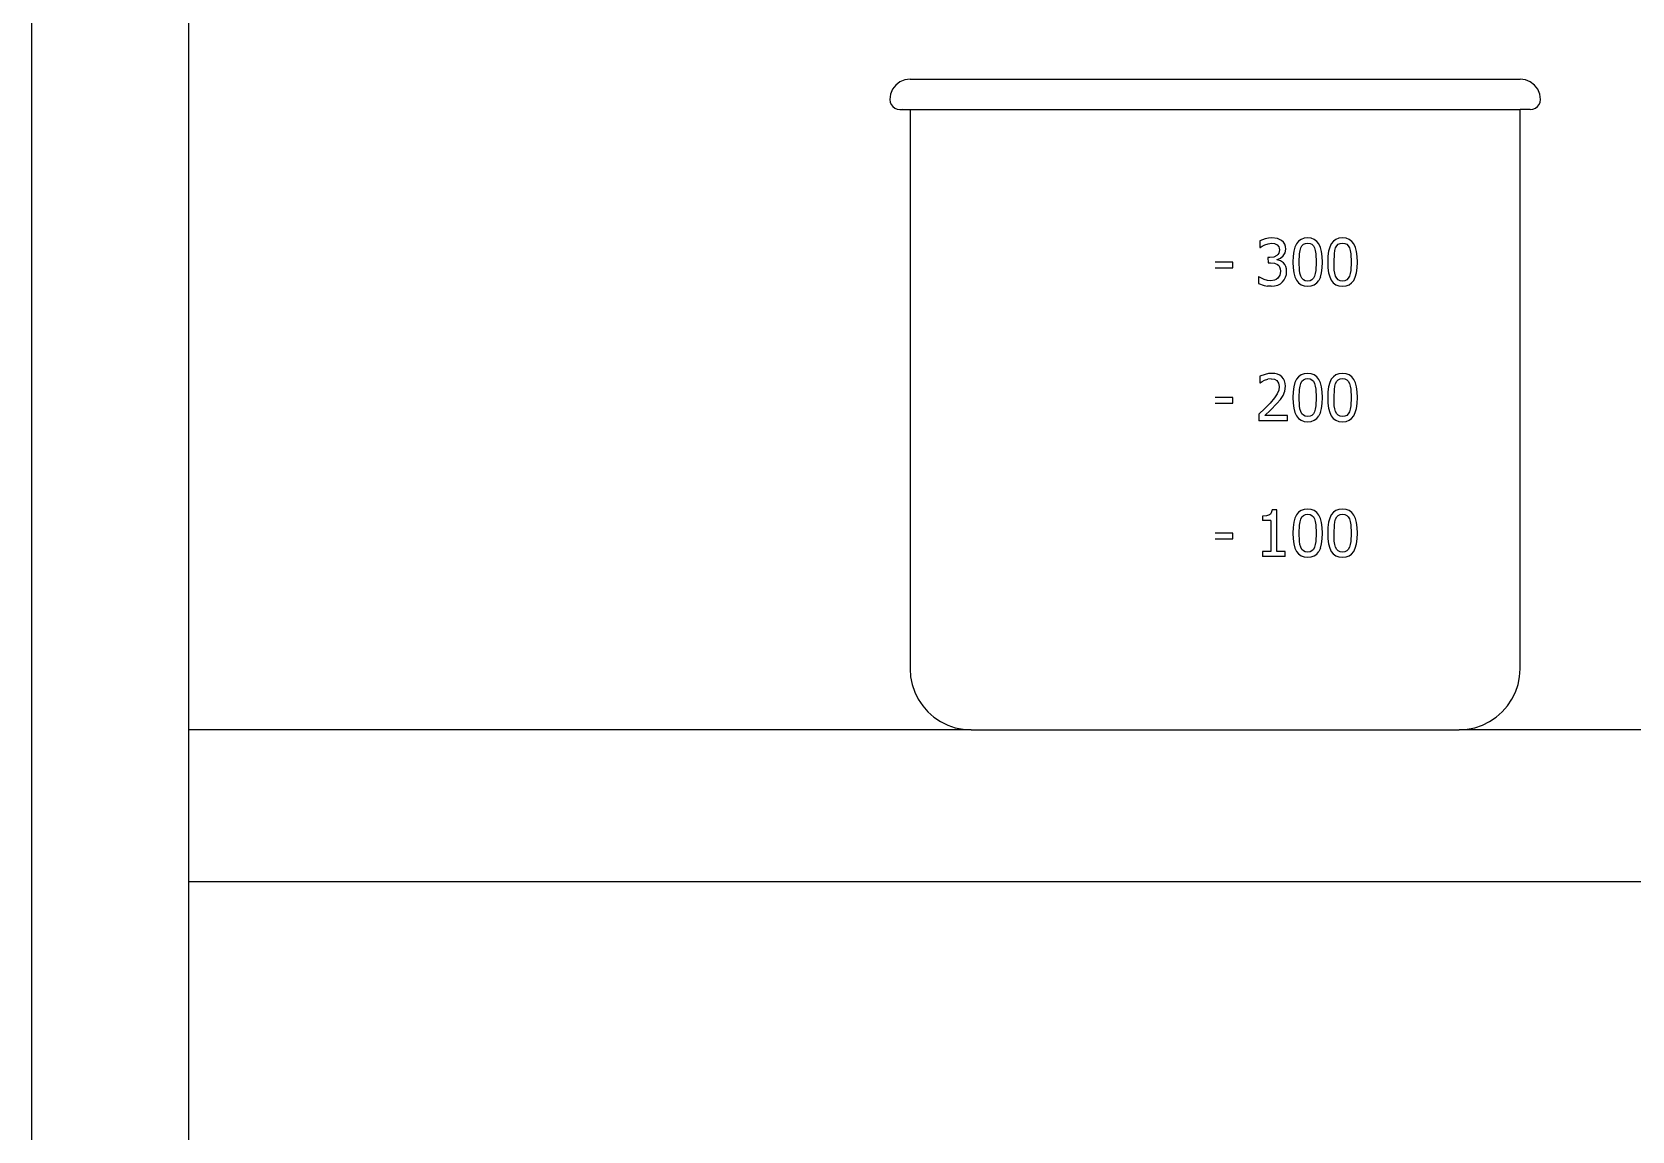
# Model space of a CAD drawing. Header units: metres. Extents: x 2.3 to 15.1, y 3 to 5.1.
# Drawn here: x 10.6632 to 10.9268, y 4.5073 to 4.6884 of the extents above; entities that cross this region are included whole.
import ezdxf

# ---------------------------------------------------------------- set-up
doc = ezdxf.new("R2010")
doc.units = ezdxf.units.M
doc.layers.add('Edges', color=7, linetype='Continuous')

# ---------------------------------------------------------------- blocks, each defined once
blk = doc.blocks.new('Chemistry Lab table fr')
at = {"layer": 'Edges'}
for p, q in [((0.34533, 0.03017), (0.34533, 0.80517)), ((0.37115, 0.30517), (0.37115, 0.53017)), ((0.48761, 0.41139), (0.48708, 0.4107)), ((0.48831, 0.41192), (0.48761, 0.41139)), ((0.48912, 0.41226), (0.48831, 0.41192)), ((0.48998, 0.41237), (0.48912, 0.41226)), ((0.48998, 0.41237), (0.59048, 0.41237)), ((0.59135, 0.41226), (0.59048, 0.41237)), ((0.59216, 0.41192), (0.59135, 0.41226)), ((0.59285, 0.41139), (0.59216, 0.41192)), ((0.59338, 0.4107), (0.59285, 0.41139)), ((0.48675, 0.40989), (0.48663, 0.40902)), ((0.48663, 0.40902), (0.48669, 0.40859)), ((0.48669, 0.40859), (0.48686, 0.40819)), ((0.48708, 0.4107), (0.48675, 0.40989)), ((0.59372, 0.40989), (0.59338, 0.4107)), ((0.59361, 0.40819), (0.59378, 0.40859)), ((0.59383, 0.40902), (0.59372, 0.40989)), ((0.59378, 0.40859), (0.59383, 0.40902)), ((0.48686, 0.40819), (0.48712, 0.40784)), ((0.48712, 0.40784), (0.48747, 0.40757)), ((0.48747, 0.40757), (0.48788, 0.40741)), ((0.48788, 0.40741), (0.48831, 0.40735)), ((0.48831, 0.40735), (0.48874, 0.40741)), ((0.48831, 0.40735), (0.48998, 0.40735)), ((0.48998, 0.40741), (0.48998, 0.40735)), ((0.48998, 0.40735), (0.48998, 0.31522)), ((0.48998, 0.40735), (0.59048, 0.40735)), ((0.59048, 0.40735), (0.59048, 0.40741)), ((0.59048, 0.31522), (0.59048, 0.40735)), ((0.59216, 0.40735), (0.59048, 0.40735)), ((0.59173, 0.40741), (0.59216, 0.40735)), ((0.59216, 0.40735), (0.59259, 0.40741)), ((0.59259, 0.40741), (0.593, 0.40757)), ((0.593, 0.40757), (0.59334, 0.40784)), ((0.59334, 0.40784), (0.59361, 0.40819)), ((0.54849, 0.38606), (0.54759, 0.38573)), ((0.54759, 0.38573), (0.54759, 0.38465)), ((0.54765, 0.38465), (0.54797, 0.38486)), ((0.54797, 0.38486), (0.5484, 0.38508)), ((0.5484, 0.38508), (0.54896, 0.38525)), ((0.54905, 0.38617), (0.54849, 0.38606)), ((0.54896, 0.38525), (0.5495, 0.38532)), ((0.54958, 0.38621), (0.54905, 0.38617)), ((0.5495, 0.38532), (0.55, 0.38527)), ((0.55049, 0.3861), (0.54958, 0.38621)), ((0.55, 0.38527), (0.55044, 0.38508)), ((0.55044, 0.38508), (0.55072, 0.38475)), ((0.55086, 0.38597), (0.55049, 0.3861)), ((0.55119, 0.38578), (0.55086, 0.38597)), ((0.55149, 0.3855), (0.55119, 0.38578)), ((0.5517, 0.38518), (0.55149, 0.3855)), ((0.55183, 0.3848), (0.5517, 0.38518)), ((0.55364, 0.38524), (0.55338, 0.3847)), ((0.55398, 0.38566), (0.55364, 0.38524)), ((0.5544, 0.38596), (0.55398, 0.38566)), ((0.55435, 0.38455), (0.55454, 0.3849)), ((0.5549, 0.38614), (0.5544, 0.38596)), ((0.55454, 0.3849), (0.55479, 0.38515)), ((0.55479, 0.38515), (0.5551, 0.3853)), ((0.55549, 0.3862), (0.5549, 0.38614)), ((0.5551, 0.3853), (0.55549, 0.38536)), ((0.55608, 0.38614), (0.55549, 0.3862)), ((0.55549, 0.38536), (0.55588, 0.3853)), ((0.55588, 0.3853), (0.55619, 0.38515)), ((0.55658, 0.38595), (0.55608, 0.38614)), ((0.55619, 0.38515), (0.55643, 0.3849)), ((0.55643, 0.3849), (0.55661, 0.38456)), ((0.557, 0.38564), (0.55658, 0.38595)), ((0.55734, 0.38521), (0.557, 0.38564)), ((0.5576, 0.38465), (0.55734, 0.38521)), ((0.55938, 0.38524), (0.55912, 0.3847)), ((0.55972, 0.38566), (0.55938, 0.38524)), ((0.56014, 0.38596), (0.55972, 0.38566)), ((0.56009, 0.38455), (0.56028, 0.3849)), ((0.56064, 0.38614), (0.56014, 0.38596)), ((0.56028, 0.3849), (0.56053, 0.38515)), ((0.56053, 0.38515), (0.56084, 0.3853)), ((0.56123, 0.3862), (0.56064, 0.38614)), ((0.56084, 0.3853), (0.56123, 0.38536)), ((0.56182, 0.38614), (0.56123, 0.3862)), ((0.56123, 0.38536), (0.56162, 0.3853)), ((0.56162, 0.3853), (0.56193, 0.38515)), ((0.56232, 0.38595), (0.56182, 0.38614)), ((0.56193, 0.38515), (0.56217, 0.3849)), ((0.56217, 0.3849), (0.56235, 0.38456)), ((0.56274, 0.38564), (0.56232, 0.38595)), ((0.56308, 0.38521), (0.56274, 0.38564)), ((0.56334, 0.38465), (0.56308, 0.38521)), ((0.54313, 0.38221), (0.54023, 0.38221)), ((0.54313, 0.38128), (0.54313, 0.38221)), ((0.54759, 0.38465), (0.54765, 0.38465)), ((0.54894, 0.38297), (0.54896, 0.38212)), ((0.54927, 0.38297), (0.54894, 0.38297)), ((0.5499, 0.38305), (0.54927, 0.38297)), ((0.5504, 0.3833), (0.5499, 0.38305)), ((0.55059, 0.38348), (0.5504, 0.3833)), ((0.55046, 0.38265), (0.551, 0.38286)), ((0.55046, 0.38258), (0.55046, 0.38265)), ((0.55098, 0.38242), (0.55046, 0.38258)), ((0.55073, 0.3837), (0.55059, 0.38348)), ((0.55072, 0.38475), (0.55081, 0.38452)), ((0.55081, 0.38396), (0.55073, 0.3837)), ((0.55081, 0.38452), (0.55084, 0.38426)), ((0.55084, 0.38426), (0.55081, 0.38396)), ((0.55149, 0.38208), (0.55098, 0.38242)), ((0.551, 0.38286), (0.55146, 0.38326)), ((0.55146, 0.38326), (0.55177, 0.38377)), ((0.55177, 0.38377), (0.55187, 0.38436)), ((0.55187, 0.38436), (0.55183, 0.3848)), ((0.55308, 0.38318), (0.55304, 0.38222)), ((0.55304, 0.38222), (0.55308, 0.38128)), ((0.55319, 0.38401), (0.55308, 0.38318)), ((0.55338, 0.3847), (0.55319, 0.38401)), ((0.55409, 0.38222), (0.55414, 0.38356)), ((0.55413, 0.38088), (0.55409, 0.38222)), ((0.55414, 0.38356), (0.55422, 0.38411)), ((0.55422, 0.38411), (0.55435, 0.38455)), ((0.55661, 0.38456), (0.55674, 0.38413)), ((0.55674, 0.38413), (0.55683, 0.38359)), ((0.55683, 0.38359), (0.55689, 0.38223)), ((0.55689, 0.38223), (0.55683, 0.38086)), ((0.55778, 0.38397), (0.5576, 0.38465)), ((0.55789, 0.38316), (0.55778, 0.38397)), ((0.55793, 0.38223), (0.55789, 0.38316)), ((0.55789, 0.38127), (0.55793, 0.38223)), ((0.55882, 0.38318), (0.55878, 0.38222)), ((0.55878, 0.38222), (0.55882, 0.38128)), ((0.55893, 0.38401), (0.55882, 0.38318)), ((0.55912, 0.3847), (0.55893, 0.38401)), ((0.55983, 0.38222), (0.55988, 0.38356)), ((0.55987, 0.38088), (0.55983, 0.38222)), ((0.55988, 0.38356), (0.55996, 0.38411)), ((0.55996, 0.38411), (0.56009, 0.38455)), ((0.56235, 0.38456), (0.56248, 0.38413)), ((0.56248, 0.38413), (0.56257, 0.38359)), ((0.56257, 0.38359), (0.56263, 0.38223)), ((0.56263, 0.38223), (0.56257, 0.38086)), ((0.56352, 0.38397), (0.56334, 0.38465)), ((0.56363, 0.38316), (0.56352, 0.38397)), ((0.56367, 0.38223), (0.56363, 0.38316)), ((0.56363, 0.38127), (0.56367, 0.38223)), ((0.54023, 0.38128), (0.54313, 0.38128)), ((0.54738, 0.3798), (0.54738, 0.37872)), ((0.54745, 0.3798), (0.54738, 0.3798)), ((0.54831, 0.37935), (0.54745, 0.3798)), ((0.54896, 0.38212), (0.54937, 0.38212)), ((0.54937, 0.38212), (0.55001, 0.38206)), ((0.55001, 0.38206), (0.55052, 0.38185)), ((0.55056, 0.37956), (0.55032, 0.37936)), ((0.55052, 0.38185), (0.55071, 0.38167)), ((0.55087, 0.38006), (0.55056, 0.37956)), ((0.55071, 0.38167), (0.55086, 0.38143)), ((0.55086, 0.38143), (0.55095, 0.38112)), ((0.55095, 0.38036), (0.55087, 0.38006)), ((0.55095, 0.38112), (0.55098, 0.38074)), ((0.55098, 0.38074), (0.55095, 0.38036)), ((0.5517, 0.38183), (0.55149, 0.38208)), ((0.55163, 0.37931), (0.55184, 0.37972)), ((0.55187, 0.38152), (0.5517, 0.38183)), ((0.55184, 0.37972), (0.55198, 0.38018)), ((0.55198, 0.38113), (0.55187, 0.38152)), ((0.55202, 0.38067), (0.55198, 0.38113)), ((0.55198, 0.38018), (0.55202, 0.38067)), ((0.55308, 0.38128), (0.55319, 0.38046)), ((0.55319, 0.38046), (0.55338, 0.37978)), ((0.55338, 0.37978), (0.55363, 0.37922)), ((0.55421, 0.38037), (0.55413, 0.38088)), ((0.55435, 0.37991), (0.55421, 0.38037)), ((0.55453, 0.37956), (0.55435, 0.37991)), ((0.55477, 0.3793), (0.55453, 0.37956)), ((0.55662, 0.3799), (0.55643, 0.37955)), ((0.55674, 0.38033), (0.55662, 0.3799)), ((0.55683, 0.38086), (0.55674, 0.38033)), ((0.55759, 0.37976), (0.55733, 0.37921)), ((0.55759, 0.37976), (0.55778, 0.38044)), ((0.55778, 0.38044), (0.55789, 0.38127)), ((0.55882, 0.38128), (0.55893, 0.38046)), ((0.55893, 0.38046), (0.55912, 0.37978)), ((0.55912, 0.37978), (0.55937, 0.37922)), ((0.55995, 0.38037), (0.55987, 0.38088)), ((0.56009, 0.37991), (0.55995, 0.38037)), ((0.56027, 0.37956), (0.56009, 0.37991)), ((0.56051, 0.3793), (0.56027, 0.37956)), ((0.56236, 0.3799), (0.56217, 0.37955)), ((0.56248, 0.38033), (0.56236, 0.3799)), ((0.56257, 0.38086), (0.56248, 0.38033)), ((0.56307, 0.37921), (0.56333, 0.37976)), ((0.56333, 0.37976), (0.56352, 0.38044)), ((0.56352, 0.38044), (0.56363, 0.38127)), ((0.54738, 0.37872), (0.54833, 0.37838)), ((0.54886, 0.37919), (0.54831, 0.37935)), ((0.54833, 0.37838), (0.54889, 0.37828)), ((0.5494, 0.37913), (0.54886, 0.37919)), ((0.54946, 0.37824), (0.54889, 0.37828)), ((0.55003, 0.37923), (0.5494, 0.37913)), ((0.54946, 0.37824), (0.55003, 0.37829)), ((0.55032, 0.37936), (0.55003, 0.37923)), ((0.55003, 0.37829), (0.55054, 0.37842)), ((0.55054, 0.37842), (0.55098, 0.37865)), ((0.55098, 0.37865), (0.55134, 0.37895)), ((0.55134, 0.37895), (0.55163, 0.37931)), ((0.55363, 0.37922), (0.55397, 0.3788)), ((0.55397, 0.3788), (0.55439, 0.37849)), ((0.55439, 0.37849), (0.5549, 0.37831)), ((0.55509, 0.37914), (0.55477, 0.3793)), ((0.5549, 0.37831), (0.55549, 0.37824)), ((0.55549, 0.37909), (0.55509, 0.37914)), ((0.55588, 0.37914), (0.55549, 0.37909)), ((0.55549, 0.37824), (0.55607, 0.3783)), ((0.55619, 0.37929), (0.55588, 0.37914)), ((0.55607, 0.3783), (0.55657, 0.37848)), ((0.55643, 0.37955), (0.55619, 0.37929)), ((0.55657, 0.37848), (0.55699, 0.37879)), ((0.55699, 0.37879), (0.55733, 0.37921)), ((0.55937, 0.37922), (0.55971, 0.3788)), ((0.55971, 0.3788), (0.56013, 0.37849)), ((0.56013, 0.37849), (0.56064, 0.37831)), ((0.56083, 0.37914), (0.56051, 0.3793)), ((0.56064, 0.37831), (0.56123, 0.37824)), ((0.56123, 0.37909), (0.56083, 0.37914)), ((0.56162, 0.37914), (0.56123, 0.37909)), ((0.56123, 0.37824), (0.56181, 0.3783)), ((0.56193, 0.37929), (0.56162, 0.37914)), ((0.56181, 0.3783), (0.56231, 0.37848)), ((0.56217, 0.37955), (0.56193, 0.37929)), ((0.56231, 0.37848), (0.56273, 0.37879)), ((0.56273, 0.37879), (0.56307, 0.37921)), ((0.54903, 0.36385), (0.54848, 0.36373)), ((0.54956, 0.36389), (0.54903, 0.36385)), ((0.55006, 0.36385), (0.54956, 0.36389)), ((0.55051, 0.36374), (0.55006, 0.36385)), ((0.5509, 0.36357), (0.55051, 0.36374)), ((0.5549, 0.36382), (0.5544, 0.36364)), ((0.55549, 0.36388), (0.5549, 0.36382)), ((0.55608, 0.36382), (0.55549, 0.36388)), ((0.55658, 0.36363), (0.55608, 0.36382)), ((0.56064, 0.36382), (0.56014, 0.36364)), ((0.56123, 0.36388), (0.56064, 0.36382)), ((0.56182, 0.36382), (0.56123, 0.36388)), ((0.56232, 0.36363), (0.56182, 0.36382)), ((0.54848, 0.36373), (0.5476, 0.36342)), ((0.5476, 0.36342), (0.5476, 0.36234)), ((0.5476, 0.36234), (0.54765, 0.36234)), ((0.54765, 0.36234), (0.54798, 0.36255)), ((0.54798, 0.36255), (0.54839, 0.36276)), ((0.54839, 0.36276), (0.54893, 0.36293)), ((0.54948, 0.363), (0.54893, 0.36293)), ((0.54948, 0.363), (0.55, 0.36292)), ((0.55, 0.36292), (0.55041, 0.36269)), ((0.55041, 0.36269), (0.55069, 0.36229)), ((0.55071, 0.36112), (0.55047, 0.36054)), ((0.55069, 0.36229), (0.55079, 0.36173)), ((0.55079, 0.36173), (0.55071, 0.36112)), ((0.55123, 0.36332), (0.5509, 0.36357)), ((0.5515, 0.36301), (0.55123, 0.36332)), ((0.55169, 0.36265), (0.5515, 0.36301)), ((0.5518, 0.36224), (0.55169, 0.36265)), ((0.55173, 0.36095), (0.55184, 0.36178)), ((0.55184, 0.36178), (0.5518, 0.36224)), ((0.55319, 0.36169), (0.55308, 0.36086)), ((0.55338, 0.36238), (0.55319, 0.36169)), ((0.55364, 0.36292), (0.55338, 0.36238)), ((0.55398, 0.36334), (0.55364, 0.36292)), ((0.5544, 0.36364), (0.55398, 0.36334)), ((0.55409, 0.3599), (0.55414, 0.36124)), ((0.55414, 0.36124), (0.55422, 0.36179)), ((0.55422, 0.36179), (0.55435, 0.36223)), ((0.55435, 0.36223), (0.55454, 0.36258)), ((0.55454, 0.36258), (0.55479, 0.36283)), ((0.55479, 0.36283), (0.5551, 0.36298)), ((0.5551, 0.36298), (0.55549, 0.36303)), ((0.55549, 0.36303), (0.55588, 0.36298)), ((0.55588, 0.36298), (0.55619, 0.36283)), ((0.55619, 0.36283), (0.55643, 0.36258)), ((0.55643, 0.36258), (0.55661, 0.36224)), ((0.557, 0.36332), (0.55658, 0.36363)), ((0.55661, 0.36224), (0.55674, 0.3618)), ((0.55674, 0.3618), (0.55683, 0.36127)), ((0.55683, 0.36127), (0.55689, 0.35991)), ((0.55734, 0.36289), (0.557, 0.36332)), ((0.5576, 0.36233), (0.55734, 0.36289)), ((0.55778, 0.36165), (0.5576, 0.36233)), ((0.55789, 0.36084), (0.55778, 0.36165)), ((0.55893, 0.36169), (0.55882, 0.36086)), ((0.55912, 0.36238), (0.55893, 0.36169)), ((0.55938, 0.36292), (0.55912, 0.36238)), ((0.55972, 0.36334), (0.55938, 0.36292)), ((0.56014, 0.36364), (0.55972, 0.36334)), ((0.55983, 0.3599), (0.55988, 0.36124)), ((0.55988, 0.36124), (0.55996, 0.36179)), ((0.55996, 0.36179), (0.56009, 0.36223)), ((0.56009, 0.36223), (0.56028, 0.36258)), ((0.56028, 0.36258), (0.56053, 0.36283)), ((0.56053, 0.36283), (0.56084, 0.36298)), ((0.56084, 0.36298), (0.56123, 0.36303)), ((0.56123, 0.36303), (0.56162, 0.36298)), ((0.56162, 0.36298), (0.56193, 0.36283)), ((0.56193, 0.36283), (0.56217, 0.36258)), ((0.56217, 0.36258), (0.56235, 0.36224)), ((0.56274, 0.36332), (0.56232, 0.36363)), ((0.56235, 0.36224), (0.56248, 0.3618)), ((0.56248, 0.3618), (0.56257, 0.36127)), ((0.56257, 0.36127), (0.56263, 0.35991)), ((0.56308, 0.36289), (0.56274, 0.36332)), ((0.56334, 0.36233), (0.56308, 0.36289)), ((0.56352, 0.36165), (0.56334, 0.36233)), ((0.56363, 0.36084), (0.56352, 0.36165)), ((0.54313, 0.35989), (0.54023, 0.35989)), ((0.54023, 0.35896), (0.54313, 0.35896)), ((0.54313, 0.35896), (0.54313, 0.35989)), ((0.54928, 0.359), (0.5484, 0.35808)), ((0.55001, 0.35986), (0.54928, 0.359)), ((0.54934, 0.35785), (0.55042, 0.35894)), ((0.55047, 0.36054), (0.55001, 0.35986)), ((0.55042, 0.35894), (0.55098, 0.35959)), ((0.55098, 0.35959), (0.55144, 0.36025)), ((0.55144, 0.36025), (0.55173, 0.36095)), ((0.55308, 0.36086), (0.55304, 0.3599)), ((0.55304, 0.3599), (0.55308, 0.35896)), ((0.55308, 0.35896), (0.55319, 0.35814)), ((0.55413, 0.35856), (0.55409, 0.3599)), ((0.55421, 0.35805), (0.55413, 0.35856)), ((0.55683, 0.35854), (0.55674, 0.35801)), ((0.55689, 0.35991), (0.55683, 0.35854)), ((0.55778, 0.35812), (0.55789, 0.35895)), ((0.55793, 0.35991), (0.55789, 0.36084)), ((0.55789, 0.35895), (0.55793, 0.35991)), ((0.55882, 0.36086), (0.55878, 0.3599)), ((0.55878, 0.3599), (0.55882, 0.35896)), ((0.55882, 0.35896), (0.55893, 0.35814)), ((0.55987, 0.35856), (0.55983, 0.3599)), ((0.55995, 0.35805), (0.55987, 0.35856)), ((0.56257, 0.35854), (0.56248, 0.35801)), ((0.56263, 0.35991), (0.56257, 0.35854)), ((0.56352, 0.35812), (0.56363, 0.35895)), ((0.56367, 0.35991), (0.56363, 0.36084)), ((0.56363, 0.35895), (0.56367, 0.35991)), ((0.5484, 0.35808), (0.54744, 0.35716)), ((0.54744, 0.35716), (0.54744, 0.35608)), ((0.55216, 0.35608), (0.54744, 0.35608)), ((0.54934, 0.35785), (0.5484, 0.35696)), ((0.55216, 0.35696), (0.5484, 0.35696)), ((0.55216, 0.35608), (0.55216, 0.35696)), ((0.55319, 0.35814), (0.55338, 0.35746)), ((0.55338, 0.35746), (0.55363, 0.3569)), ((0.55363, 0.3569), (0.55397, 0.35647)), ((0.55397, 0.35647), (0.55439, 0.35617)), ((0.55435, 0.35759), (0.55421, 0.35805)), ((0.55453, 0.35724), (0.55435, 0.35759)), ((0.55439, 0.35617), (0.5549, 0.35598)), ((0.55477, 0.35698), (0.55453, 0.35724)), ((0.55509, 0.35682), (0.55477, 0.35698)), ((0.5549, 0.35598), (0.55549, 0.35592)), ((0.55549, 0.35677), (0.55509, 0.35682)), ((0.55588, 0.35682), (0.55549, 0.35677)), ((0.55549, 0.35592), (0.55607, 0.35598)), ((0.55619, 0.35697), (0.55588, 0.35682)), ((0.55607, 0.35598), (0.55657, 0.35616)), ((0.55643, 0.35723), (0.55619, 0.35697)), ((0.55662, 0.35758), (0.55643, 0.35723)), ((0.55657, 0.35616), (0.55699, 0.35646)), ((0.55674, 0.35801), (0.55662, 0.35758)), ((0.55699, 0.35646), (0.55733, 0.35689)), ((0.55759, 0.35744), (0.55733, 0.35689)), ((0.55759, 0.35744), (0.55778, 0.35812)), ((0.55893, 0.35814), (0.55912, 0.35746)), ((0.55912, 0.35746), (0.55937, 0.3569)), ((0.55937, 0.3569), (0.55971, 0.35647)), ((0.55971, 0.35647), (0.56013, 0.35617)), ((0.56009, 0.35759), (0.55995, 0.35805)), ((0.56027, 0.35724), (0.56009, 0.35759)), ((0.56013, 0.35617), (0.56064, 0.35598)), ((0.56051, 0.35698), (0.56027, 0.35724)), ((0.56083, 0.35682), (0.56051, 0.35698)), ((0.56064, 0.35598), (0.56123, 0.35592)), ((0.56123, 0.35677), (0.56083, 0.35682)), ((0.56162, 0.35682), (0.56123, 0.35677)), ((0.56123, 0.35592), (0.56181, 0.35598)), ((0.56193, 0.35697), (0.56162, 0.35682)), ((0.56181, 0.35598), (0.56231, 0.35616)), ((0.56217, 0.35723), (0.56193, 0.35697)), ((0.56236, 0.35758), (0.56217, 0.35723)), ((0.56231, 0.35616), (0.56273, 0.35646)), ((0.56248, 0.35801), (0.56236, 0.35758)), ((0.56273, 0.35646), (0.56307, 0.35689)), ((0.56307, 0.35689), (0.56333, 0.35744)), ((0.56333, 0.35744), (0.56352, 0.35812)), ((0.54872, 0.3404), (0.54804, 0.34035)), ((0.54804, 0.34035), (0.54804, 0.33965)), ((0.5492, 0.34057), (0.54872, 0.3404)), ((0.54936, 0.34071), (0.5492, 0.34057)), ((0.54949, 0.34089), (0.54936, 0.34071)), ((0.54961, 0.34141), (0.54949, 0.34089)), ((0.55041, 0.34141), (0.54961, 0.34141)), ((0.55041, 0.33452), (0.55041, 0.34141)), ((0.55338, 0.34004), (0.55319, 0.33935)), ((0.55364, 0.34059), (0.55338, 0.34004)), ((0.55398, 0.341), (0.55364, 0.34059)), ((0.5544, 0.3413), (0.55398, 0.341)), ((0.55435, 0.33989), (0.55454, 0.34024)), ((0.5549, 0.34148), (0.5544, 0.3413)), ((0.55454, 0.34024), (0.55479, 0.34049)), ((0.55479, 0.34049), (0.5551, 0.34065)), ((0.55549, 0.34154), (0.5549, 0.34148)), ((0.5551, 0.34065), (0.55549, 0.3407)), ((0.55608, 0.34148), (0.55549, 0.34154)), ((0.55549, 0.3407), (0.55588, 0.34065)), ((0.55588, 0.34065), (0.55619, 0.34049)), ((0.55658, 0.3413), (0.55608, 0.34148)), ((0.55619, 0.34049), (0.55643, 0.34024)), ((0.55643, 0.34024), (0.55661, 0.3399)), ((0.557, 0.34099), (0.55658, 0.3413)), ((0.55734, 0.34055), (0.557, 0.34099)), ((0.5576, 0.33999), (0.55734, 0.34055)), ((0.55912, 0.34004), (0.55893, 0.33935)), ((0.55938, 0.34059), (0.55912, 0.34004)), ((0.55972, 0.341), (0.55938, 0.34059)), ((0.56014, 0.3413), (0.55972, 0.341)), ((0.56009, 0.33989), (0.56028, 0.34024)), ((0.56064, 0.34148), (0.56014, 0.3413)), ((0.56028, 0.34024), (0.56053, 0.34049)), ((0.56053, 0.34049), (0.56084, 0.34065)), ((0.56123, 0.34154), (0.56064, 0.34148)), ((0.56084, 0.34065), (0.56123, 0.3407)), ((0.56182, 0.34148), (0.56123, 0.34154)), ((0.56123, 0.3407), (0.56162, 0.34065)), ((0.56162, 0.34065), (0.56193, 0.34049)), ((0.56232, 0.3413), (0.56182, 0.34148)), ((0.56193, 0.34049), (0.56217, 0.34024)), ((0.56217, 0.34024), (0.56235, 0.3399)), ((0.56274, 0.34099), (0.56232, 0.3413)), ((0.56308, 0.34055), (0.56274, 0.34099)), ((0.56334, 0.33999), (0.56308, 0.34055)), ((0.54313, 0.33755), (0.54023, 0.33755)), ((0.54313, 0.33662), (0.54313, 0.33755)), ((0.54942, 0.33965), (0.54804, 0.33965)), ((0.54942, 0.33965), (0.54942, 0.33452)), ((0.55308, 0.33852), (0.55304, 0.33756)), ((0.55304, 0.33756), (0.55308, 0.33662)), ((0.55319, 0.33935), (0.55308, 0.33852)), ((0.55409, 0.33756), (0.55414, 0.3389)), ((0.55413, 0.33622), (0.55409, 0.33756)), ((0.55414, 0.3389), (0.55422, 0.33945)), ((0.55422, 0.33945), (0.55435, 0.33989)), ((0.55661, 0.3399), (0.55674, 0.33947)), ((0.55674, 0.33947), (0.55683, 0.33894)), ((0.55683, 0.33894), (0.55689, 0.33757)), ((0.55689, 0.33757), (0.55683, 0.3362)), ((0.55778, 0.33931), (0.5576, 0.33999)), ((0.55789, 0.3385), (0.55778, 0.33931)), ((0.55793, 0.33757), (0.55789, 0.3385)), ((0.55789, 0.33661), (0.55793, 0.33757)), ((0.55882, 0.33852), (0.55878, 0.33756)), ((0.55878, 0.33756), (0.55882, 0.33662)), ((0.55893, 0.33935), (0.55882, 0.33852)), ((0.55983, 0.33756), (0.55988, 0.3389)), ((0.55987, 0.33622), (0.55983, 0.33756)), ((0.55988, 0.3389), (0.55996, 0.33945)), ((0.55996, 0.33945), (0.56009, 0.33989)), ((0.56235, 0.3399), (0.56248, 0.33947)), ((0.56248, 0.33947), (0.56257, 0.33894)), ((0.56257, 0.33894), (0.56263, 0.33757)), ((0.56263, 0.33757), (0.56257, 0.3362)), ((0.56352, 0.33931), (0.56334, 0.33999)), ((0.56363, 0.3385), (0.56352, 0.33931)), ((0.56367, 0.33757), (0.56363, 0.3385)), ((0.56363, 0.33661), (0.56367, 0.33757)), ((0.54023, 0.33662), (0.54313, 0.33662)), ((0.55308, 0.33662), (0.55319, 0.3358)), ((0.55319, 0.3358), (0.55338, 0.33512)), ((0.55338, 0.33512), (0.55363, 0.33457)), ((0.55421, 0.33571), (0.55413, 0.33622)), ((0.55435, 0.33525), (0.55421, 0.33571)), ((0.55453, 0.3349), (0.55435, 0.33525)), ((0.55477, 0.33465), (0.55453, 0.3349)), ((0.55643, 0.33489), (0.55619, 0.33464)), ((0.55662, 0.33524), (0.55643, 0.33489)), ((0.55674, 0.33567), (0.55662, 0.33524)), ((0.55683, 0.3362), (0.55674, 0.33567)), ((0.55759, 0.3351), (0.55733, 0.33455)), ((0.55759, 0.3351), (0.55778, 0.33578)), ((0.55778, 0.33578), (0.55789, 0.33661)), ((0.55882, 0.33662), (0.55893, 0.3358)), ((0.55893, 0.3358), (0.55912, 0.33512)), ((0.55912, 0.33512), (0.55937, 0.33457)), ((0.55995, 0.33571), (0.55987, 0.33622)), ((0.56009, 0.33525), (0.55995, 0.33571)), ((0.56027, 0.3349), (0.56009, 0.33525)), ((0.56051, 0.33465), (0.56027, 0.3349)), ((0.56217, 0.33489), (0.56193, 0.33464)), ((0.56236, 0.33524), (0.56217, 0.33489)), ((0.56248, 0.33567), (0.56236, 0.33524)), ((0.56257, 0.3362), (0.56248, 0.33567)), ((0.56307, 0.33455), (0.56333, 0.3351)), ((0.56333, 0.3351), (0.56352, 0.33578)), ((0.56352, 0.33578), (0.56363, 0.33661)), ((0.54804, 0.33452), (0.54804, 0.33374)), ((0.54942, 0.33452), (0.54804, 0.33452)), ((0.55176, 0.33374), (0.54804, 0.33374)), ((0.55176, 0.33452), (0.55041, 0.33452)), ((0.55176, 0.33374), (0.55176, 0.33452)), ((0.55363, 0.33457), (0.55397, 0.33414)), ((0.55397, 0.33414), (0.55439, 0.33383)), ((0.55439, 0.33383), (0.5549, 0.33365)), ((0.55509, 0.33449), (0.55477, 0.33465)), ((0.5549, 0.33365), (0.55549, 0.33359)), ((0.55549, 0.33443), (0.55509, 0.33449)), ((0.55588, 0.33448), (0.55549, 0.33443)), ((0.55549, 0.33359), (0.55607, 0.33365)), ((0.55619, 0.33464), (0.55588, 0.33448)), ((0.55607, 0.33365), (0.55657, 0.33383)), ((0.55657, 0.33383), (0.55699, 0.33413)), ((0.55699, 0.33413), (0.55733, 0.33455)), ((0.55937, 0.33457), (0.55971, 0.33414)), ((0.55971, 0.33414), (0.56013, 0.33383)), ((0.56013, 0.33383), (0.56064, 0.33365)), ((0.56083, 0.33449), (0.56051, 0.33465)), ((0.56064, 0.33365), (0.56123, 0.33359)), ((0.56123, 0.33443), (0.56083, 0.33449)), ((0.56162, 0.33448), (0.56123, 0.33443)), ((0.56123, 0.33359), (0.56181, 0.33365)), ((0.56193, 0.33464), (0.56162, 0.33448)), ((0.56181, 0.33365), (0.56231, 0.33383)), ((0.56231, 0.33383), (0.56273, 0.33413)), ((0.56273, 0.33413), (0.56307, 0.33455)), ((0.48998, 0.31522), (0.49007, 0.31391)), ((0.49007, 0.31391), (0.49033, 0.31262)), ((0.59014, 0.31262), (0.5904, 0.31391)), ((0.5904, 0.31391), (0.59048, 0.31522)), ((0.49033, 0.31262), (0.49075, 0.31138)), ((0.49075, 0.31138), (0.49133, 0.3102)), ((0.58914, 0.3102), (0.58972, 0.31138)), ((0.58972, 0.31138), (0.59014, 0.31262)), ((0.49133, 0.3102), (0.49206, 0.3091)), ((0.49206, 0.3091), (0.49293, 0.30812)), ((0.58754, 0.30812), (0.58841, 0.3091)), ((0.58841, 0.3091), (0.58914, 0.3102)), ((0.49293, 0.30812), (0.49392, 0.30725)), ((0.49392, 0.30725), (0.49501, 0.30652)), ((0.49501, 0.30652), (0.49619, 0.30594)), ((0.49619, 0.30594), (0.49743, 0.30552)), ((0.58303, 0.30552), (0.58428, 0.30594)), ((0.58428, 0.30594), (0.58546, 0.30652)), ((0.58546, 0.30652), (0.58655, 0.30725)), ((0.58655, 0.30725), (0.58754, 0.30812)), ((0.37115, 0.28017), (0.37115, 0.30517)), ((0.50003, 0.30517), (0.37115, 0.30517)), ((0.49743, 0.30552), (0.49872, 0.30526)), ((0.49872, 0.30526), (0.50003, 0.30517)), ((0.50003, 0.30517), (0.58043, 0.30517)), ((0.58043, 0.30517), (0.58175, 0.30526)), ((0.64762, 0.30517), (0.58043, 0.30517)), ((0.58175, 0.30526), (0.58303, 0.30552)), ((0.37115, 0.28017), (1.04616, 0.28017)), ((0.37115, 0.03017), (0.37115, 0.28017))]:
    blk.add_line(p, q, dxfattribs=at)

msp = doc.modelspace()

# ---------------------------------------------------------------- block references
msp.add_blockref('Chemistry Lab table fr', (10.31787, 4.26826))

doc.saveas('drawing.dxf')
